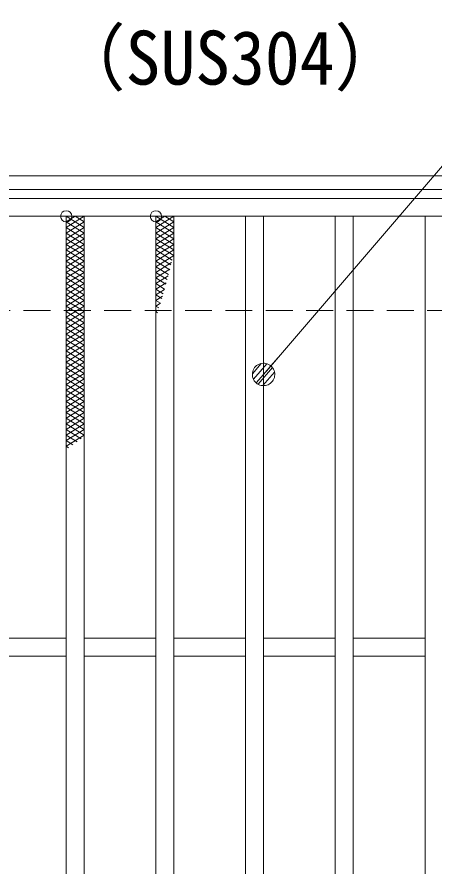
# Model space of a CAD drawing. Units: millimetres, scale not verified. Extents: x -1050 to 1050, y -742 to 742.
# Drawn here: x -685.9 to -593, y 383.5 to 572.9 of the extents above; entities that cross this region are included whole.
import ezdxf
from ezdxf.enums import TextEntityAlignment as Align

# ---------------------------------------------------------------- set-up
doc = ezdxf.new("R2010")
doc.units = ezdxf.units.MM
doc.header["$LTSCALE"] = 5
doc.header["$PDMODE"] = 32
doc.header["$PDSIZE"] = 2.5
doc.linetypes.add('DASHED1', pattern=[1.8, 1.2, -0.6])
for name, color, linetype, lineweight in [('0-1_寸法注釈', 2, 'Continuous', 9), ('0-2_0', 2, 'Continuous', 9), ('0-5_枠', 7, 'Continuous', 9), ('0-7_ハッチング', 4, 'Continuous', 9), ('0-8_蓋', 5, 'Continuous', 9), ('0-A_溝開口', 4, 'DASHED1', 9)]:
    doc.layers.add(name, color=color, linetype=linetype, lineweight=lineweight)
doc.styles.add('ＭＳ ゴシック', font='')
doc.styles.get('ＭＳ ゴシック').set_extended_font_data('MS Gothic')

# ---------------------------------------------------------------- blocks, each defined once
blk = doc.blocks.new('_Dot')
at = {"layer": '0-2_0'}
for p, q in [((-2.5, 0), (-5, 0)), ((2.445, 0.5), (-2.445, 0.5)), ((1.997, 1.5), (-1.997, 1.5)), ((2.289, -0.995), (-2.289, -0.995)), ((1.499, -1.995), (-1.499, -1.995))]:
    blk.add_line(p, q, dxfattribs=at)
for points in [[(2.5, 0), (2.48, 0.313), (2.421, 0.622), (2.324, 0.92), (2.191, 1.204), (2.023, 1.469), (1.822, 1.711), (1.594, 1.926), (1.34, 2.111), (1.064, 2.262), (0.773, 2.378), (0.468, 2.456), (0.157, 2.495), (-0.157, 2.495), (-0.468, 2.456), (-0.773, 2.378), (-1.064, 2.262), (-1.34, 2.111), (-1.594, 1.926), (-1.822, 1.711), (-2.023, 1.469), (-2.191, 1.204), (-2.324, 0.92), (-2.421, 0.622), (-2.48, 0.313), (-2.5, 0), (0, 0)], [(-2.5, 0), (-2.48, -0.313), (-2.421, -0.622), (-2.324, -0.92), (-2.191, -1.204), (-2.023, -1.469), (-1.822, -1.711), (-1.594, -1.926), (-1.34, -2.111), (-1.064, -2.262), (-0.773, -2.378), (-0.468, -2.456), (-0.157, -2.495), (0.157, -2.495), (0.468, -2.456), (0.773, -2.378), (1.064, -2.262), (1.34, -2.111), (1.594, -1.926), (1.822, -1.711), (2.023, -1.469), (2.191, -1.204), (2.324, -0.92), (2.421, -0.622), (2.48, -0.313), (2.5, 0), (0, 0)]]:
    blk.add_lwpolyline(points, close=True, dxfattribs=at)

msp = doc.modelspace()

# ---------------------------------------------------------------- linework, layer by layer
at = {"layer": '0-1_寸法注釈'}
msp.add_lwpolyline([(-438.147, 590.749), (-547.371, 590.749), (-630.295, 493.985)], dxfattribs=at)
at = {"layer": '0-5_枠'}
for p, q in [((-795.45, 537.475), (409.55, 537.475)), ((-792.45, 534.475), (407.714, 534.475))]:
    msp.add_line(p, q, dxfattribs=at)
at = {"layer": '0-7_ハッチング'}
for p, q in [((-674.95, 525.975), (-670.95, 528.475)), ((-674.95, 528.475), (-670.95, 525.975)), ((-654.95, 525.975), (-650.95, 528.475)), ((-654.95, 528.475), (-650.95, 525.975)), ((-674.95, 524.725), (-670.95, 527.225)), ((-674.95, 527.225), (-670.95, 524.725)), ((-654.95, 524.725), (-650.95, 527.225)), ((-654.95, 527.225), (-650.95, 524.725)), ((-674.95, 523.475), (-670.95, 525.975)), ((-674.95, 525.975), (-670.95, 523.475)), ((-674.95, 522.225), (-670.95, 524.725)), ((-674.95, 524.725), (-670.95, 522.225)), ((-654.95, 523.475), (-650.95, 525.975)), ((-654.95, 525.975), (-650.95, 523.475)), ((-654.95, 522.225), (-650.95, 524.725)), ((-654.95, 524.725), (-650.95, 522.225)), ((-674.95, 520.975), (-670.95, 523.475)), ((-674.95, 523.475), (-670.95, 520.975)), ((-654.95, 520.975), (-650.95, 523.475)), ((-654.95, 523.475), (-650.95, 520.975)), ((-674.95, 519.725), (-670.95, 522.225)), ((-674.95, 522.225), (-670.95, 519.725)), ((-674.95, 518.475), (-670.95, 520.975)), ((-674.95, 520.975), (-670.95, 518.475)), ((-654.95, 519.725), (-650.95, 522.225)), ((-654.95, 522.225), (-650.95, 519.725)), ((-654.95, 518.475), (-650.95, 520.975)), ((-654.95, 520.975), (-651.326, 518.71)), ((-674.95, 517.225), (-670.95, 519.725)), ((-674.95, 519.725), (-670.95, 517.225)), ((-654.95, 517.225), (-650.95, 519.725)), ((-654.95, 519.725), (-651.597, 517.629)), ((-674.95, 515.975), (-670.95, 518.475)), ((-674.95, 518.475), (-670.95, 515.975)), ((-674.95, 514.725), (-670.95, 517.225)), ((-674.95, 517.225), (-670.95, 514.725)), ((-654.95, 518.475), (-651.871, 516.551)), ((-654.95, 515.975), (-651.465, 518.153)), ((-654.95, 517.225), (-652.15, 515.475)), ((-674.95, 513.475), (-670.95, 515.975)), ((-674.95, 515.975), (-670.95, 513.475)), ((-654.95, 514.725), (-651.841, 516.668)), ((-654.95, 515.975), (-652.434, 514.402)), ((-674.95, 512.225), (-670.95, 514.725)), ((-674.95, 514.725), (-670.95, 512.225)), ((-674.95, 510.975), (-670.95, 513.475)), ((-674.95, 513.475), (-670.95, 510.975)), ((-654.95, 513.475), (-652.228, 515.176)), ((-654.95, 514.725), (-652.722, 513.333)), ((-654.95, 512.225), (-652.629, 513.676)), ((-654.95, 513.475), (-653.016, 512.267)), ((-674.95, 509.725), (-670.95, 512.225)), ((-674.95, 512.225), (-670.95, 509.725)), ((-654.95, 512.225), (-653.317, 511.204)), ((-654.95, 510.975), (-653.045, 512.166)), ((-674.95, 508.475), (-670.95, 510.975)), ((-674.95, 510.975), (-670.95, 508.475)), ((-674.95, 507.225), (-670.95, 509.725)), ((-674.95, 509.725), (-670.95, 507.225)), ((-654.95, 510.975), (-653.623, 510.146)), ((-654.95, 509.725), (-653.478, 510.645)), ((-654.95, 509.725), (-653.937, 509.092)), ((-674.95, 505.975), (-670.95, 508.475)), ((-674.95, 508.475), (-670.95, 505.975)), ((-654.95, 508.475), (-653.931, 509.112)), ((-654.95, 508.475), (-654.258, 508.042)), ((-674.95, 504.725), (-670.95, 507.225)), ((-674.95, 507.225), (-670.95, 504.725)), ((-674.95, 503.475), (-670.95, 505.975)), ((-674.95, 505.975), (-670.95, 503.475)), ((-654.95, 507.225), (-654.407, 507.565)), ((-654.95, 507.225), (-654.586, 506.998)), ((-654.95, 505.975), (-654.909, 506.001)), ((-674.95, 502.225), (-670.95, 504.725)), ((-674.95, 504.725), (-670.95, 502.225)), ((-674.95, 500.975), (-670.95, 503.475)), ((-674.95, 503.475), (-670.95, 500.975)), ((-674.95, 499.725), (-670.95, 502.225)), ((-674.95, 502.225), (-670.95, 499.725)), ((-674.95, 498.475), (-670.95, 500.975)), ((-674.95, 500.975), (-670.95, 498.475)), ((-674.95, 497.225), (-670.95, 499.725)), ((-674.95, 499.725), (-670.95, 497.225)), ((-674.95, 495.975), (-670.95, 498.475)), ((-674.95, 498.475), (-670.95, 495.975)), ((-674.95, 494.725), (-670.95, 497.225)), ((-674.95, 497.225), (-670.95, 494.725)), ((-674.95, 493.475), (-670.95, 495.975)), ((-674.95, 495.975), (-670.95, 493.475)), ((-674.95, 492.225), (-670.95, 494.725)), ((-674.95, 494.725), (-670.95, 492.225)), ((-674.95, 490.975), (-670.95, 493.475)), ((-674.95, 493.475), (-670.95, 490.975)), ((-674.95, 489.725), (-670.95, 492.225)), ((-674.95, 492.225), (-670.95, 489.725)), ((-674.95, 488.475), (-670.95, 490.975)), ((-674.95, 490.975), (-670.95, 488.475)), ((-674.95, 487.225), (-670.95, 489.725)), ((-674.95, 489.725), (-670.95, 487.225)), ((-674.95, 485.975), (-670.95, 488.475)), ((-674.95, 488.475), (-670.95, 485.975)), ((-674.95, 484.725), (-670.95, 487.225)), ((-674.95, 487.225), (-670.95, 484.725)), ((-674.95, 483.475), (-670.95, 485.975)), ((-674.95, 485.975), (-670.95, 483.475)), ((-674.95, 482.225), (-670.95, 484.725)), ((-674.95, 484.725), (-670.95, 482.225)), ((-674.95, 480.975), (-670.95, 483.475)), ((-674.95, 483.475), (-670.95, 480.975)), ((-674.95, 479.725), (-670.95, 482.225)), ((-674.95, 482.225), (-670.95, 479.725)), ((-674.95, 478.475), (-670.95, 480.975)), ((-674.95, 480.975), (-671.637, 478.904)), ((-674.95, 477.225), (-670.95, 479.725)), ((-674.95, 479.725), (-672.53, 478.213)), ((-674.95, 478.475), (-673.451, 477.538)), ((-674.95, 477.225), (-674.398, 476.88))]:
    msp.add_line(p, q, dxfattribs=at)
for points in [[(-674.95, 527.225), (-672.95, 528.475), (-670.95, 527.225)], [(-654.95, 527.225), (-652.95, 528.475), (-650.95, 527.225)]]:
    msp.add_lwpolyline(points, dxfattribs=at)
for p in [(-674.95, 528.475), (-654.95, 528.475)]:
    msp.add_point(p, dxfattribs=at)
at = {"layer": '0-8_蓋'}
for p, q in [((204.55, 532.475), (-790.45, 532.475)), ((204.55, 528.475), (-790.45, 528.475)), ((-674.95, 528.475), (-674.95, 236.475)), ((-670.95, 528.475), (-670.95, 236.475)), ((-654.95, 528.475), (-654.95, 236.475)), ((-650.95, 528.475), (-650.95, 236.475)), ((-634.95, 528.475), (-634.95, 236.475)), ((-630.95, 528.475), (-630.95, 236.475)), ((-614.95, 528.475), (-614.95, 236.475)), ((-610.95, 528.475), (-610.95, 236.475)), ((-594.95, 528.475), (-594.95, 236.475)), ((-674.95, 434.475), (-690.95, 434.475)), ((-654.95, 434.475), (-670.95, 434.475)), ((-634.95, 434.475), (-650.95, 434.475)), ((-614.95, 434.475), (-630.95, 434.475)), ((-594.95, 434.475), (-610.95, 434.475)), ((-674.95, 430.475), (-690.95, 430.475)), ((-654.95, 430.475), (-670.95, 430.475)), ((-634.95, 430.475), (-650.95, 430.475)), ((-614.95, 430.475), (-630.95, 430.475)), ((-594.95, 430.475), (-610.95, 430.475))]:
    msp.add_line(p, q, dxfattribs=at)
at = {"layer": '0-A_溝開口'}
msp.add_line((-765.45, 507.475), (204.55, 507.475), dxfattribs=at)

# ---------------------------------------------------------------- block references
at = {"layer": '0-1_寸法注釈', "rotation": 229.06472}
msp.add_blockref('_Dot', (-630.95, 493.23), dxfattribs=at)

# ---------------------------------------------------------------- texts
at = {"layer": '0-1_寸法注釈', "color": 7, "style": 'ＭＳ ゴシック', "width": 0.95}
msp.add_text('（SUS304）', height=12.02, dxfattribs=at).set_placement((-677.303, 554.216), align=Align.BOTTOM_LEFT)

doc.saveas('drawing.dxf')
